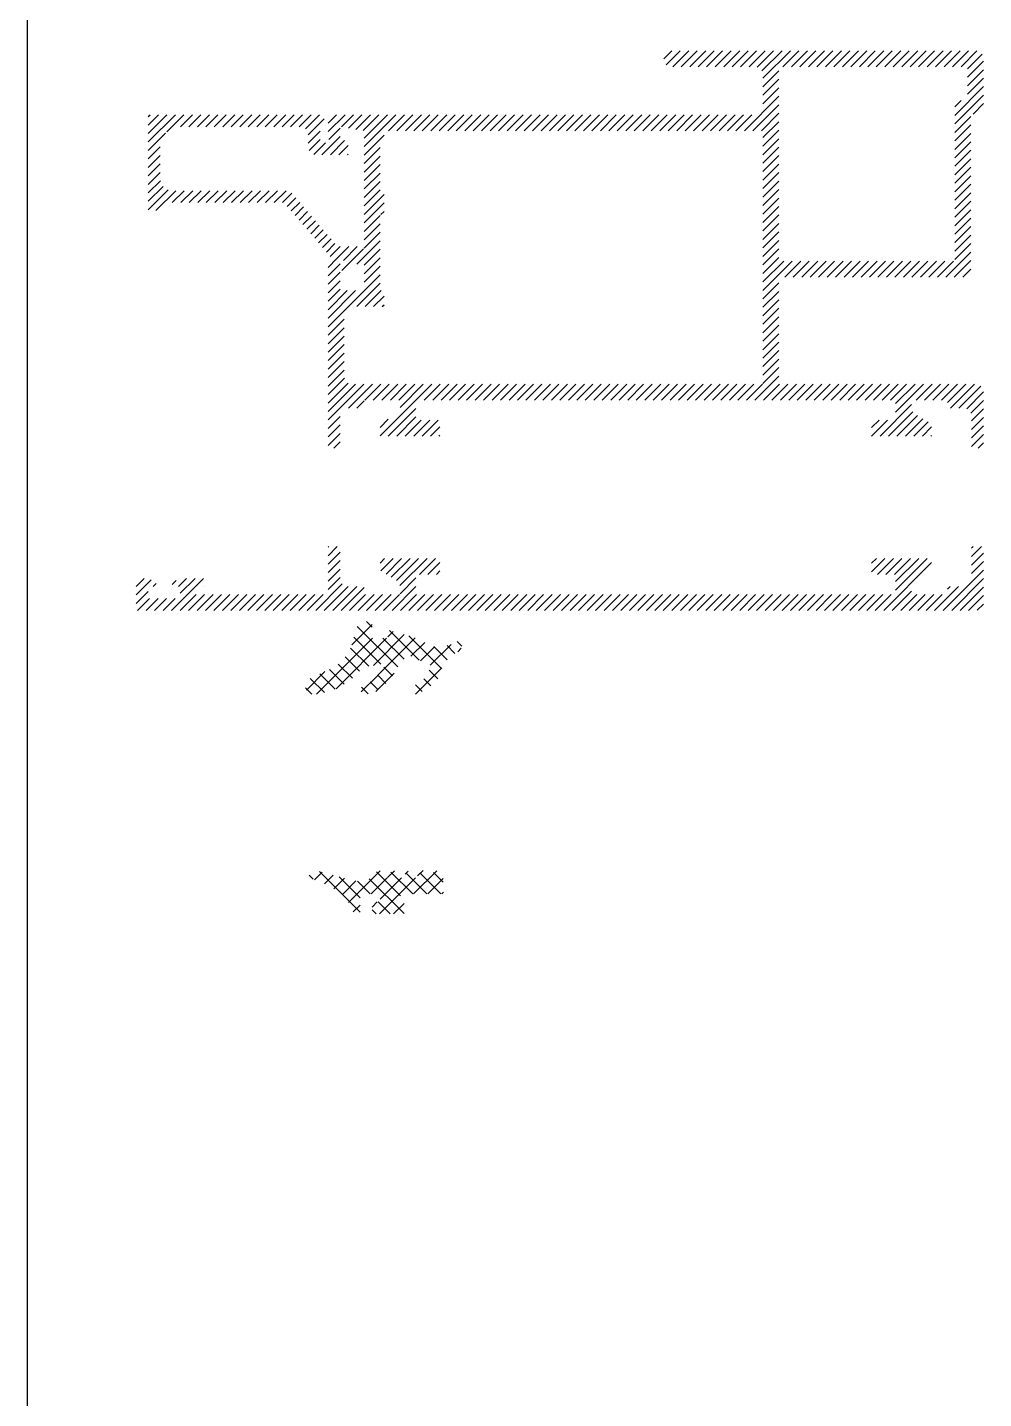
# Model space of a CAD drawing. Extents: x -0.04 to 2.29, y -0.5 to 2.03.
# Drawn here: x 1.67 to 1.7896, y 0.6052 to 0.7766 of the extents above; entities that cross this region are included whole.
import ezdxf

# ---------------------------------------------------------------- set-up
doc = ezdxf.new("R2010")
doc.units = 0
doc.header["$LTSCALE"] = 0.1
doc.linetypes.add('AUSGEZOGEN', pattern=[0])
doc.layers.get('0').update_dxf_attribs({"linetype": 'AUSGEZOGEN'})
doc.layers.add('AUSSEN35', color=2, linetype='AUSGEZOGEN')
doc.layers.add('SCHRAFF', color=4, linetype='AUSGEZOGEN')

# ---------------------------------------------------------------- blocks, each defined once
blk = doc.blocks.new('*X')
at = {"color": 0}
for p, q in [((1.365, 0.753), (1.366, 0.754)), ((1.3653, 0.75223), (1.36706, 0.754)), ((1.36612, 0.752), (1.36812, 0.754)), ((1.36718, 0.752), (1.36918, 0.754)), ((1.36824, 0.752), (1.37024, 0.754)), ((1.3693, 0.752), (1.3713, 0.754)), ((1.37036, 0.752), (1.37236, 0.754)), ((1.37143, 0.752), (1.37343, 0.754)), ((1.37249, 0.752), (1.37449, 0.754)), ((1.37355, 0.752), (1.37555, 0.754)), ((1.37461, 0.752), (1.37661, 0.754)), ((1.37567, 0.752), (1.37767, 0.754)), ((1.37669, 0.75196), (1.37873, 0.754)), ((1.37727, 0.75149), (1.37979, 0.754)), ((1.3774, 0.75055), (1.38085, 0.754)), ((1.37991, 0.752), (1.38191, 0.754)), ((1.38097, 0.752), (1.38297, 0.754)), ((1.38203, 0.752), (1.38403, 0.754)), ((1.38309, 0.752), (1.38509, 0.754)), ((1.38415, 0.752), (1.38615, 0.754)), ((1.38521, 0.752), (1.38721, 0.754)), ((1.38627, 0.752), (1.38827, 0.754)), ((1.38734, 0.752), (1.38934, 0.754)), ((1.3884, 0.752), (1.3904, 0.754)), ((1.38946, 0.752), (1.39146, 0.754)), ((1.39052, 0.752), (1.39252, 0.754)), ((1.39158, 0.752), (1.39358, 0.754)), ((1.39264, 0.752), (1.39464, 0.754)), ((1.3937, 0.752), (1.3957, 0.754)), ((1.39476, 0.752), (1.39676, 0.754)), ((1.39582, 0.752), (1.39782, 0.754)), ((1.39688, 0.752), (1.39888, 0.754)), ((1.39794, 0.752), (1.39994, 0.754)), ((1.399, 0.752), (1.401, 0.754)), ((1.40006, 0.752), (1.40206, 0.754)), ((1.40112, 0.752), (1.40312, 0.754)), ((1.40218, 0.752), (1.40417, 0.75399)), ((1.403, 0.75175), (1.40482, 0.75357)), ((1.3774, 0.74949), (1.3794, 0.75149)), ((1.403, 0.75069), (1.405, 0.75269)), ((1.403, 0.74963), (1.405, 0.75163)), ((1.3774, 0.74843), (1.3794, 0.75043)), ((1.4014, 0.74591), (1.405, 0.74951)), ((1.403, 0.74857), (1.405, 0.75057)), ((1.37509, 0.744), (1.3794, 0.74831)), ((1.3774, 0.74737), (1.3794, 0.74937)), ((1.4014, 0.74485), (1.405, 0.74845)), ((1.4014, 0.74697), (1.40219, 0.74776)), ((1.3005, 0.74259), (1.30391, 0.746)), ((1.3005, 0.74365), (1.30285, 0.746)), ((1.3005, 0.74471), (1.30179, 0.746)), ((1.3005, 0.74577), (1.30073, 0.746)), ((1.30281, 0.74384), (1.30497, 0.746)), ((1.30453, 0.7445), (1.30603, 0.746)), ((1.30559, 0.7445), (1.30709, 0.746)), ((1.30665, 0.7445), (1.30815, 0.746)), ((1.30771, 0.7445), (1.30921, 0.746)), ((1.30877, 0.7445), (1.31027, 0.746)), ((1.30983, 0.7445), (1.31133, 0.746)), ((1.31089, 0.7445), (1.31239, 0.746)), ((1.31195, 0.7445), (1.31345, 0.746)), ((1.31301, 0.7445), (1.31451, 0.746)), ((1.31407, 0.7445), (1.31557, 0.746)), ((1.31514, 0.7445), (1.31664, 0.746)), ((1.3162, 0.7445), (1.3177, 0.746)), ((1.31726, 0.7445), (1.31876, 0.746)), ((1.31832, 0.7445), (1.31982, 0.746)), ((1.31938, 0.7445), (1.32088, 0.746)), ((1.32018, 0.74424), (1.32194, 0.746)), ((1.323, 0.74388), (1.32512, 0.746)), ((1.323, 0.74494), (1.32406, 0.746)), ((1.32466, 0.74447), (1.32618, 0.746)), ((1.32556, 0.74432), (1.32724, 0.746)), ((1.32647, 0.74417), (1.3283, 0.746)), ((1.32738, 0.74402), (1.32936, 0.746)), ((1.3275, 0.74202), (1.33148, 0.746)), ((1.3275, 0.74308), (1.33042, 0.746)), ((1.33055, 0.744), (1.33255, 0.746)), ((1.33161, 0.744), (1.33361, 0.746)), ((1.33267, 0.744), (1.33467, 0.746)), ((1.33373, 0.744), (1.33573, 0.746)), ((1.33479, 0.744), (1.33679, 0.746)), ((1.33585, 0.744), (1.33785, 0.746)), ((1.33691, 0.744), (1.33891, 0.746)), ((1.33797, 0.744), (1.33997, 0.746)), ((1.33903, 0.744), (1.34103, 0.746)), ((1.34009, 0.744), (1.34209, 0.746)), ((1.34115, 0.744), (1.34315, 0.746)), ((1.34221, 0.744), (1.34421, 0.746)), ((1.34327, 0.744), (1.34527, 0.746)), ((1.34433, 0.744), (1.34633, 0.746)), ((1.34539, 0.744), (1.34739, 0.746)), ((1.34645, 0.744), (1.34845, 0.746)), ((1.34752, 0.744), (1.34952, 0.746)), ((1.34858, 0.744), (1.35058, 0.746)), ((1.34964, 0.744), (1.35164, 0.746)), ((1.3507, 0.744), (1.3527, 0.746)), ((1.35176, 0.744), (1.35376, 0.746)), ((1.35282, 0.744), (1.35482, 0.746)), ((1.35388, 0.744), (1.35588, 0.746)), ((1.35494, 0.744), (1.35694, 0.746)), ((1.356, 0.744), (1.358, 0.746)), ((1.35706, 0.744), (1.35906, 0.746)), ((1.35812, 0.744), (1.36012, 0.746)), ((1.35918, 0.744), (1.36118, 0.746)), ((1.36024, 0.744), (1.36224, 0.746)), ((1.3613, 0.744), (1.3633, 0.746)), ((1.36236, 0.744), (1.36436, 0.746)), ((1.36343, 0.744), (1.36543, 0.746)), ((1.36449, 0.744), (1.36649, 0.746)), ((1.36555, 0.744), (1.36755, 0.746)), ((1.36661, 0.744), (1.36861, 0.746)), ((1.36767, 0.744), (1.36967, 0.746)), ((1.36873, 0.744), (1.37073, 0.746)), ((1.36979, 0.744), (1.37179, 0.746)), ((1.37085, 0.744), (1.37285, 0.746)), ((1.37191, 0.744), (1.37391, 0.746)), ((1.37297, 0.744), (1.37497, 0.746)), ((1.37403, 0.744), (1.37603, 0.746)), ((1.37615, 0.744), (1.3794, 0.74725)), ((1.37721, 0.744), (1.3794, 0.74619)), ((1.40368, 0.74607), (1.405, 0.74739)), ((1.3205, 0.7435), (1.3225, 0.7455)), ((1.32309, 0.74291), (1.3245, 0.74432)), ((1.3774, 0.74313), (1.3794, 0.74513)), ((1.4014, 0.74379), (1.4034, 0.74579)), ((1.4014, 0.74273), (1.4034, 0.74473)), ((1.3005, 0.74153), (1.30266, 0.74369)), ((1.3205, 0.74244), (1.322, 0.74394)), ((1.32063, 0.74151), (1.322, 0.74288)), ((1.3233, 0.741), (1.32507, 0.74277)), ((1.32374, 0.7425), (1.3245, 0.74326)), ((1.3275, 0.74095), (1.33, 0.74345)), ((1.3774, 0.74206), (1.3794, 0.74406)), ((1.3774, 0.741), (1.3794, 0.743)), ((1.4014, 0.74167), (1.4034, 0.74367)), ((1.4014, 0.74061), (1.4034, 0.74261)), ((1.3005, 0.74047), (1.302, 0.74197)), ((1.3005, 0.73941), (1.302, 0.74091)), ((1.32122, 0.74104), (1.32268, 0.7425)), ((1.32224, 0.741), (1.32374, 0.7425)), ((1.32436, 0.741), (1.3255, 0.74214)), ((1.32542, 0.741), (1.3255, 0.74108)), ((1.3275, 0.73989), (1.3295, 0.74189)), ((1.3774, 0.73994), (1.3794, 0.74194)), ((1.3774, 0.73888), (1.3794, 0.74088)), ((1.4014, 0.73955), (1.4034, 0.74155)), ((1.3005, 0.73835), (1.302, 0.73985)), ((1.3275, 0.73883), (1.3295, 0.74083)), ((1.3275, 0.73777), (1.3295, 0.73977)), ((1.3774, 0.73782), (1.3794, 0.73982)), ((1.4014, 0.73849), (1.4034, 0.74049)), ((1.4014, 0.73743), (1.4034, 0.73943)), ((1.3005, 0.73729), (1.302, 0.73879)), ((1.3005, 0.73623), (1.30202, 0.73775)), ((1.3275, 0.73671), (1.3295, 0.73871)), ((1.3275, 0.73565), (1.3295, 0.73765)), ((1.3774, 0.73676), (1.3794, 0.73876)), ((1.3774, 0.7357), (1.3794, 0.7377)), ((1.4014, 0.73637), (1.4034, 0.73837)), ((1.3005, 0.73517), (1.30236, 0.73703)), ((1.3005, 0.73411), (1.30298, 0.73659)), ((1.30145, 0.734), (1.30395, 0.7365)), ((1.30351, 0.735), (1.30501, 0.7365)), ((1.30457, 0.735), (1.30607, 0.7365)), ((1.30564, 0.735), (1.30714, 0.7365)), ((1.3067, 0.735), (1.3082, 0.7365)), ((1.30776, 0.735), (1.30926, 0.7365)), ((1.30882, 0.735), (1.31032, 0.7365)), ((1.30988, 0.735), (1.31138, 0.7365)), ((1.31094, 0.735), (1.31244, 0.7365)), ((1.312, 0.735), (1.3135, 0.7365)), ((1.31306, 0.735), (1.31456, 0.7365)), ((1.31412, 0.735), (1.31562, 0.7365)), ((1.31518, 0.735), (1.31668, 0.7365)), ((1.31624, 0.735), (1.31774, 0.7365)), ((1.3173, 0.735), (1.31847, 0.73617)), ((1.3275, 0.73459), (1.3295, 0.73659)), ((1.3275, 0.73353), (1.33, 0.73603)), ((1.3774, 0.73464), (1.3794, 0.73664)), ((1.4014, 0.73531), (1.4034, 0.73731)), ((1.4014, 0.73424), (1.4034, 0.73624)), ((1.3179, 0.73454), (1.31896, 0.7356)), ((1.31839, 0.73396), (1.31945, 0.73503)), ((1.31888, 0.73339), (1.31994, 0.73446)), ((1.3275, 0.73247), (1.33, 0.73497)), ((1.3774, 0.73358), (1.3794, 0.73558)), ((1.3774, 0.73252), (1.3794, 0.73452)), ((1.4014, 0.73318), (1.4034, 0.73518)), ((1.4014, 0.73212), (1.4034, 0.73412)), ((1.31937, 0.73282), (1.32043, 0.73389)), ((1.31986, 0.73225), (1.32092, 0.73331)), ((1.32035, 0.73168), (1.32141, 0.73274)), ((1.3275, 0.73141), (1.3295, 0.73341)), ((1.3275, 0.73035), (1.3295, 0.73235)), ((1.32959, 0.7335), (1.33, 0.73391)), ((1.3774, 0.73146), (1.3794, 0.73346)), ((1.3774, 0.7304), (1.3794, 0.7324)), ((1.4014, 0.73106), (1.4034, 0.73306)), ((1.32084, 0.73111), (1.3219, 0.73217)), ((1.32133, 0.73054), (1.32239, 0.7316)), ((1.32181, 0.72997), (1.32288, 0.73103)), ((1.3275, 0.72929), (1.3295, 0.73129)), ((1.3774, 0.72934), (1.3794, 0.73134)), ((1.4014, 0.73), (1.4034, 0.732)), ((1.4014, 0.72894), (1.4034, 0.73094)), ((1.3223, 0.7294), (1.32337, 0.73046)), ((1.32279, 0.72882), (1.32386, 0.72989)), ((1.32328, 0.72825), (1.32453, 0.7295)), ((1.32409, 0.728), (1.32559, 0.7295)), ((1.32471, 0.7265), (1.32744, 0.72923)), ((1.32492, 0.72777), (1.32665, 0.7295)), ((1.3275, 0.72823), (1.3295, 0.73023)), ((1.3275, 0.72717), (1.3295, 0.72917)), ((1.3774, 0.72828), (1.3794, 0.73028)), ((1.3774, 0.72722), (1.3794, 0.72922)), ((1.4014, 0.72788), (1.4034, 0.72988)), ((1.323, 0.72691), (1.32409, 0.728)), ((1.323, 0.72585), (1.3245, 0.72735)), ((1.32659, 0.72732), (1.3275, 0.72823)), ((1.3275, 0.72611), (1.3295, 0.72811)), ((1.3774, 0.72615), (1.3794, 0.72815)), ((1.3774, 0.72509), (1.38001, 0.7277)), ((1.3774, 0.72403), (1.38107, 0.7277)), ((1.38013, 0.7257), (1.38213, 0.7277)), ((1.38119, 0.7257), (1.38319, 0.7277)), ((1.38225, 0.7257), (1.38425, 0.7277)), ((1.38331, 0.7257), (1.38531, 0.7277)), ((1.38437, 0.7257), (1.38637, 0.7277)), ((1.38543, 0.7257), (1.38743, 0.7277)), ((1.38649, 0.7257), (1.38849, 0.7277)), ((1.38755, 0.7257), (1.38955, 0.7277)), ((1.38861, 0.7257), (1.39061, 0.7277)), ((1.38967, 0.7257), (1.39167, 0.7277)), ((1.39073, 0.7257), (1.39273, 0.7277)), ((1.39179, 0.7257), (1.39379, 0.7277)), ((1.39286, 0.7257), (1.39486, 0.7277)), ((1.39392, 0.7257), (1.39592, 0.7277)), ((1.39498, 0.7257), (1.39698, 0.7277)), ((1.39604, 0.7257), (1.39804, 0.7277)), ((1.3971, 0.7257), (1.3991, 0.7277)), ((1.39816, 0.7257), (1.40016, 0.7277)), ((1.39922, 0.7257), (1.40122, 0.7277)), ((1.40028, 0.7257), (1.4034, 0.72882)), ((1.40134, 0.7257), (1.4034, 0.72776)), ((1.323, 0.72479), (1.3245, 0.72629)), ((1.323, 0.71948), (1.3295, 0.72598)), ((1.3275, 0.72505), (1.3295, 0.72705)), ((1.4024, 0.7257), (1.4034, 0.7267)), ((1.323, 0.72373), (1.3245, 0.72523)), ((1.323, 0.72267), (1.3245, 0.72417)), ((1.323, 0.72055), (1.32645, 0.724)), ((1.323, 0.72161), (1.32539, 0.724)), ((1.32658, 0.722), (1.3295, 0.72492)), ((1.32764, 0.722), (1.32964, 0.724)), ((1.3774, 0.72297), (1.3794, 0.72497)), ((1.3774, 0.72191), (1.3794, 0.72391)), ((1.3287, 0.722), (1.33, 0.7233)), ((1.32976, 0.722), (1.33, 0.72224)), ((1.3774, 0.72085), (1.3794, 0.72285)), ((1.323, 0.71842), (1.325, 0.72042)), ((1.3774, 0.71979), (1.3794, 0.72179)), ((1.3774, 0.71873), (1.3794, 0.72073)), ((1.323, 0.71736), (1.325, 0.71936)), ((1.3774, 0.71767), (1.3794, 0.71967)), ((1.3774, 0.71661), (1.3794, 0.71861)), ((1.323, 0.7163), (1.325, 0.7183)), ((1.323, 0.71524), (1.325, 0.71724)), ((1.3774, 0.71555), (1.3794, 0.71755)), ((1.323, 0.71418), (1.325, 0.71618)), ((1.323, 0.71312), (1.325, 0.71512)), ((1.3774, 0.71449), (1.3794, 0.71649)), ((1.3774, 0.71343), (1.3794, 0.71543)), ((1.323, 0.71206), (1.325, 0.71406)), ((1.3774, 0.71237), (1.3794, 0.71437)), ((1.323, 0.711), (1.32504, 0.71303)), ((1.323, 0.70994), (1.3255, 0.71244)), ((1.323, 0.70782), (1.32748, 0.7123)), ((1.323, 0.70888), (1.32642, 0.7123)), ((1.32554, 0.7093), (1.32854, 0.7123)), ((1.3276, 0.7103), (1.3296, 0.7123)), ((1.32866, 0.7103), (1.33066, 0.7123)), ((1.3295, 0.70583), (1.33597, 0.7123)), ((1.32973, 0.7103), (1.33173, 0.7123)), ((1.33079, 0.7103), (1.33279, 0.7123)), ((1.33185, 0.7103), (1.33385, 0.7123)), ((1.332, 0.70939), (1.33491, 0.7123)), ((1.33503, 0.7103), (1.33703, 0.7123)), ((1.33609, 0.7103), (1.33809, 0.7123)), ((1.33715, 0.7103), (1.33915, 0.7123)), ((1.33821, 0.7103), (1.34021, 0.7123)), ((1.33927, 0.7103), (1.34127, 0.7123)), ((1.34033, 0.7103), (1.34233, 0.7123)), ((1.34139, 0.7103), (1.34339, 0.7123)), ((1.34245, 0.7103), (1.34445, 0.7123)), ((1.34351, 0.7103), (1.34551, 0.7123)), ((1.34457, 0.7103), (1.34657, 0.7123)), ((1.34564, 0.7103), (1.34764, 0.7123)), ((1.3467, 0.7103), (1.3487, 0.7123)), ((1.34776, 0.7103), (1.34976, 0.7123)), ((1.34882, 0.7103), (1.35082, 0.7123)), ((1.34988, 0.7103), (1.35188, 0.7123)), ((1.35094, 0.7103), (1.35294, 0.7123)), ((1.352, 0.7103), (1.354, 0.7123)), ((1.35306, 0.7103), (1.35506, 0.7123)), ((1.35412, 0.7103), (1.35612, 0.7123)), ((1.35518, 0.7103), (1.35718, 0.7123)), ((1.35624, 0.7103), (1.35824, 0.7123)), ((1.3573, 0.7103), (1.3593, 0.7123)), ((1.35836, 0.7103), (1.36036, 0.7123)), ((1.35942, 0.7103), (1.36142, 0.7123)), ((1.36048, 0.7103), (1.36248, 0.7123)), ((1.36155, 0.7103), (1.36355, 0.7123)), ((1.36261, 0.7103), (1.36461, 0.7123)), ((1.36367, 0.7103), (1.36567, 0.7123)), ((1.36473, 0.7103), (1.36673, 0.7123)), ((1.36579, 0.7103), (1.36779, 0.7123)), ((1.36685, 0.7103), (1.36885, 0.7123)), ((1.36791, 0.7103), (1.36991, 0.7123)), ((1.36897, 0.7103), (1.37097, 0.7123)), ((1.37003, 0.7103), (1.37203, 0.7123)), ((1.37109, 0.7103), (1.37309, 0.7123)), ((1.37215, 0.7103), (1.37415, 0.7123)), ((1.37321, 0.7103), (1.37521, 0.7123)), ((1.37427, 0.7103), (1.37627, 0.7123)), ((1.37533, 0.7103), (1.37733, 0.7123)), ((1.37639, 0.7103), (1.3794, 0.71331)), ((1.37746, 0.7103), (1.37946, 0.7123)), ((1.37852, 0.7103), (1.38052, 0.7123)), ((1.37958, 0.7103), (1.38158, 0.7123)), ((1.38064, 0.7103), (1.38264, 0.7123)), ((1.3817, 0.7103), (1.3837, 0.7123)), ((1.38276, 0.7103), (1.38476, 0.7123)), ((1.38382, 0.7103), (1.38582, 0.7123)), ((1.38488, 0.7103), (1.38688, 0.7123)), ((1.38594, 0.7103), (1.38794, 0.7123)), ((1.387, 0.7103), (1.389, 0.7123)), ((1.38806, 0.7103), (1.39006, 0.7123)), ((1.38912, 0.7103), (1.39112, 0.7123)), ((1.39018, 0.7103), (1.39218, 0.7123)), ((1.39124, 0.7103), (1.39324, 0.7123)), ((1.3923, 0.7103), (1.3943, 0.7123)), ((1.39337, 0.7103), (1.39537, 0.7123)), ((1.394, 0.70987), (1.39643, 0.7123)), ((1.394, 0.70881), (1.39749, 0.7123)), ((1.39655, 0.7103), (1.39855, 0.7123)), ((1.39761, 0.7103), (1.39961, 0.7123)), ((1.39867, 0.7103), (1.40067, 0.7123)), ((1.39973, 0.7103), (1.40173, 0.7123)), ((1.4005, 0.71001), (1.40279, 0.7123)), ((1.40085, 0.7093), (1.40385, 0.7123)), ((1.40191, 0.7093), (1.40466, 0.71205)), ((1.3266, 0.7093), (1.3275, 0.7102)), ((1.40289, 0.70922), (1.405, 0.71133)), ((1.40342, 0.70869), (1.405, 0.71027)), ((1.323, 0.70676), (1.3245, 0.70826)), ((1.33053, 0.7058), (1.334, 0.70927)), ((1.39205, 0.7058), (1.396, 0.70975)), ((1.39311, 0.7058), (1.39615, 0.70884)), ((1.39417, 0.7058), (1.39673, 0.70836)), ((1.4035, 0.70771), (1.405, 0.70921)), ((1.323, 0.7057), (1.3245, 0.7072)), ((1.3295, 0.70689), (1.33052, 0.70791)), ((1.33159, 0.7058), (1.334, 0.70821)), ((1.33265, 0.7058), (1.33465, 0.7078)), ((1.33371, 0.7058), (1.33571, 0.7078)), ((1.33477, 0.7058), (1.33677, 0.7078)), ((1.33583, 0.7058), (1.337, 0.70697)), ((1.391, 0.70687), (1.39193, 0.7078)), ((1.391, 0.70581), (1.39299, 0.7078)), ((1.39523, 0.7058), (1.39739, 0.70796)), ((1.39629, 0.7058), (1.39806, 0.70757)), ((1.39735, 0.7058), (1.3985, 0.70695)), ((1.4035, 0.70665), (1.405, 0.70815)), ((1.4035, 0.70559), (1.405, 0.70709)), ((1.323, 0.70464), (1.3245, 0.70614)), ((1.32373, 0.7043), (1.3245, 0.70507)), ((1.33689, 0.7058), (1.337, 0.70591)), ((1.39841, 0.7058), (1.3985, 0.70589)), ((1.4035, 0.70452), (1.405, 0.70602)), ((1.40434, 0.7043), (1.405, 0.70496)), ((0.67368, 0.69666), (0.67873, 0.70171)), ((0.67689, 0.70164), (0.67758, 0.70233)), ((0.67942, 0.69944), (0.67689, 0.70197)), ((0.66567, 0.69926), (0.66625, 0.69984)), ((0.66818, 0.69646), (0.67227, 0.70055)), ((0.67203, 0.69799), (0.67029, 0.69972)), ((0.67098, 0.6975), (0.6747, 0.70122)), ((0.6762, 0.69558), (0.6715, 0.70029)), ((0.67671, 0.69684), (0.67285, 0.70071)), ((0.67287, 0.69762), (0.67552, 0.70027)), ((0.6749, 0.70042), (0.67423, 0.70109)), ((0.68138, 0.69394), (0.67506, 0.70027)), ((0.67579, 0.69701), (0.67917, 0.70038)), ((0.68382, 0.69327), (0.67682, 0.70027)), ((0.66616, 0.69856), (0.66572, 0.699)), ((0.66652, 0.69834), (0.66751, 0.69933)), ((0.66962, 0.69687), (0.66699, 0.69949)), ((0.6675, 0.69755), (0.66916, 0.69922)), ((0.67082, 0.69743), (0.66906, 0.69919)), ((0.67729, 0.69674), (0.67957, 0.69902)), ((0.67145, 0.69327), (0.66817, 0.69655)), ((0.66865, 0.69516), (0.66975, 0.69626)), ((0.67433, 0.69555), (0.67541, 0.69662)), ((0.67845, 0.69613), (0.68026, 0.69794)), ((0.67934, 0.69525), (0.68111, 0.69702)), ((0.68038, 0.69452), (0.6822, 0.69634)), ((0.66955, 0.69429), (0.67042, 0.69517)), ((0.67643, 0.69359), (0.67412, 0.6959)), ((0.67516, 0.6946), (0.67618, 0.69562)), ((0.67612, 0.6938), (0.67712, 0.6948)), ((0.67824, 0.69354), (0.67622, 0.69556)), ((0.68152, 0.69389), (0.68343, 0.6958)), ((0.6851, 0.69376), (0.68278, 0.69608)), ((0.68284, 0.69345), (0.68462, 0.69522)), ((0.6706, 0.69358), (0.67144, 0.69442)), ((0.67738, 0.69329), (0.67821, 0.69412)), ((0.68443, 0.69327), (0.6852, 0.69404)), ((1.323, 0.69085), (1.32415, 0.692)), ((1.323, 0.69191), (1.32309, 0.692)), ((1.323, 0.68979), (1.3245, 0.69129)), ((1.4035, 0.6918), (1.4037, 0.692)), ((1.4035, 0.69074), (1.40476, 0.692)), ((1.4035, 0.68968), (1.405, 0.69118)), ((1.323, 0.68873), (1.3245, 0.69023)), ((1.3295, 0.68992), (1.33008, 0.6905)), ((1.32959, 0.68895), (1.33114, 0.6905)), ((1.33025, 0.68855), (1.3322, 0.6905)), ((1.33091, 0.68815), (1.33326, 0.6905)), ((1.33157, 0.68775), (1.33432, 0.6905)), ((1.33199, 0.6871), (1.33538, 0.6905)), ((1.33444, 0.6885), (1.33644, 0.6905)), ((1.3355, 0.6885), (1.337, 0.69)), ((1.391, 0.6899), (1.3916, 0.6905)), ((1.391, 0.68884), (1.39266, 0.6905)), ((1.39172, 0.6885), (1.39372, 0.6905)), ((1.39252, 0.684), (1.3985, 0.68998)), ((1.39278, 0.6885), (1.39478, 0.6905)), ((1.39384, 0.6885), (1.39584, 0.6905)), ((1.394, 0.6876), (1.3969, 0.6905)), ((1.394, 0.68654), (1.39796, 0.6905)), ((1.4035, 0.68862), (1.405, 0.69012)), ((1.299, 0.687), (1.3, 0.688)), ((1.299, 0.68594), (1.30087, 0.68781)), ((1.30343, 0.684), (1.30743, 0.688)), ((1.3035, 0.68726), (1.30399, 0.68774)), ((1.3043, 0.687), (1.3053, 0.688)), ((1.3045, 0.68614), (1.30636, 0.688)), ((1.323, 0.68766), (1.3245, 0.68916)), ((1.323, 0.6866), (1.3245, 0.6881)), ((1.332, 0.68606), (1.334, 0.68806)), ((1.33656, 0.6885), (1.337, 0.68894)), ((1.39995, 0.684), (1.405, 0.68905)), ((1.40101, 0.684), (1.405, 0.68799)), ((1.299, 0.68488), (1.3005, 0.68638)), ((1.30112, 0.687), (1.3015, 0.68738)), ((1.30449, 0.684), (1.3065, 0.68601)), ((1.30555, 0.684), (1.30755, 0.686)), ((1.30661, 0.684), (1.30861, 0.686)), ((1.30749, 0.687), (1.3075, 0.68701)), ((1.30767, 0.684), (1.30967, 0.686)), ((1.30873, 0.684), (1.31073, 0.686)), ((1.30979, 0.684), (1.31179, 0.686)), ((1.31085, 0.684), (1.31285, 0.686)), ((1.31191, 0.684), (1.31391, 0.686)), ((1.31297, 0.684), (1.31497, 0.686)), ((1.31403, 0.684), (1.31603, 0.686)), ((1.31509, 0.684), (1.31709, 0.686)), ((1.31615, 0.684), (1.31815, 0.686)), ((1.31721, 0.684), (1.31921, 0.686)), ((1.31827, 0.684), (1.32027, 0.686)), ((1.31934, 0.684), (1.32134, 0.686)), ((1.3204, 0.684), (1.3224, 0.686)), ((1.32146, 0.684), (1.32477, 0.68731)), ((1.32252, 0.684), (1.32552, 0.687)), ((1.32358, 0.684), (1.32658, 0.687)), ((1.32464, 0.684), (1.3275, 0.68686)), ((1.3257, 0.684), (1.3277, 0.686)), ((1.32676, 0.684), (1.32876, 0.686)), ((1.32782, 0.684), (1.32982, 0.686)), ((1.32888, 0.684), (1.33088, 0.686)), ((1.32994, 0.684), (1.33194, 0.686)), ((1.331, 0.684), (1.334, 0.687)), ((1.33206, 0.684), (1.33406, 0.686)), ((1.33312, 0.684), (1.33512, 0.686)), ((1.33418, 0.684), (1.33618, 0.686)), ((1.33525, 0.684), (1.33725, 0.686)), ((1.33631, 0.684), (1.33831, 0.686)), ((1.33737, 0.684), (1.33937, 0.686)), ((1.33843, 0.684), (1.34043, 0.686)), ((1.33949, 0.684), (1.34149, 0.686)), ((1.34055, 0.684), (1.34255, 0.686)), ((1.34161, 0.684), (1.34361, 0.686)), ((1.34267, 0.684), (1.34467, 0.686)), ((1.34373, 0.684), (1.34573, 0.686)), ((1.34479, 0.684), (1.34679, 0.686)), ((1.34585, 0.684), (1.34785, 0.686)), ((1.34691, 0.684), (1.34891, 0.686)), ((1.34797, 0.684), (1.34997, 0.686)), ((1.34903, 0.684), (1.35103, 0.686)), ((1.35009, 0.684), (1.35209, 0.686)), ((1.35116, 0.684), (1.35316, 0.686)), ((1.35222, 0.684), (1.35422, 0.686)), ((1.35328, 0.684), (1.35528, 0.686)), ((1.35434, 0.684), (1.35634, 0.686)), ((1.3554, 0.684), (1.3574, 0.686)), ((1.35646, 0.684), (1.35846, 0.686)), ((1.35752, 0.684), (1.35952, 0.686)), ((1.35858, 0.684), (1.36058, 0.686)), ((1.35964, 0.684), (1.36164, 0.686)), ((1.3607, 0.684), (1.3627, 0.686)), ((1.36176, 0.684), (1.36376, 0.686)), ((1.36282, 0.684), (1.36482, 0.686)), ((1.36388, 0.684), (1.36588, 0.686)), ((1.36494, 0.684), (1.36694, 0.686)), ((1.366, 0.684), (1.368, 0.686)), ((1.36707, 0.684), (1.36907, 0.686)), ((1.36813, 0.684), (1.37013, 0.686)), ((1.36919, 0.684), (1.37119, 0.686)), ((1.37025, 0.684), (1.37225, 0.686)), ((1.37131, 0.684), (1.37331, 0.686)), ((1.37237, 0.684), (1.37437, 0.686)), ((1.37343, 0.684), (1.37543, 0.686)), ((1.37449, 0.684), (1.37649, 0.686)), ((1.37555, 0.684), (1.37755, 0.686)), ((1.37661, 0.684), (1.37861, 0.686)), ((1.37767, 0.684), (1.37967, 0.686)), ((1.37873, 0.684), (1.38073, 0.686)), ((1.37979, 0.684), (1.38179, 0.686)), ((1.38085, 0.684), (1.38285, 0.686)), ((1.38191, 0.684), (1.38391, 0.686)), ((1.38298, 0.684), (1.38498, 0.686)), ((1.38404, 0.684), (1.38604, 0.686)), ((1.3851, 0.684), (1.3871, 0.686)), ((1.38616, 0.684), (1.38816, 0.686)), ((1.38722, 0.684), (1.38922, 0.686)), ((1.38828, 0.684), (1.39028, 0.686)), ((1.38934, 0.684), (1.39134, 0.686)), ((1.3904, 0.684), (1.3924, 0.686)), ((1.39146, 0.684), (1.39346, 0.686)), ((1.39358, 0.684), (1.396, 0.68642)), ((1.39464, 0.684), (1.39664, 0.686)), ((1.3957, 0.684), (1.3977, 0.686)), ((1.39676, 0.684), (1.39876, 0.686)), ((1.39782, 0.684), (1.39982, 0.686)), ((1.39888, 0.684), (1.40188, 0.687)), ((1.4005, 0.68668), (1.40082, 0.687)), ((1.40207, 0.684), (1.405, 0.68693)), ((1.29918, 0.684), (1.30068, 0.6855)), ((1.30024, 0.684), (1.30174, 0.6855)), ((1.3013, 0.684), (1.3028, 0.6855)), ((1.30236, 0.684), (1.30386, 0.6855)), ((1.40313, 0.684), (1.405, 0.68587)), ((1.40421, 0.68402), (1.40498, 0.68479)), ((0.66798, 0.66975), (0.66918, 0.67095)), ((0.66827, 0.66827), (0.67093, 0.67093)), ((0.6717, 0.66827), (0.6688, 0.67117)), ((0.67003, 0.66827), (0.67267, 0.6709)), ((0.67121, 0.67053), (0.67051, 0.67122)), ((0.6718, 0.66827), (0.67452, 0.67098)), ((0.67276, 0.67075), (0.67237, 0.67113)), ((0.67334, 0.66804), (0.67633, 0.67102)), ((0.67491, 0.67036), (0.6741, 0.67118)), ((0.67984, 0.6672), (0.67586, 0.67118)), ((0.67839, 0.66601), (0.68345, 0.67107)), ((0.68282, 0.66952), (0.68175, 0.6706)), ((0.68407, 0.67004), (0.68313, 0.67098)), ((0.68427, 0.67013), (0.68475, 0.67061)), ((0.66993, 0.66827), (0.668, 0.6702)), ((0.67597, 0.66577), (0.67145, 0.67028)), ((0.67289, 0.66582), (0.67724, 0.67017)), ((0.67589, 0.66762), (0.67322, 0.67029)), ((0.677, 0.66827), (0.67494, 0.67033)), ((0.67711, 0.66827), (0.67871, 0.66987)), ((0.67839, 0.66778), (0.68101, 0.6704)), ((0.68064, 0.66817), (0.6789, 0.6699)), ((0.68167, 0.66891), (0.68033, 0.67024)), ((0.66816, 0.66827), (0.66794, 0.66849)), ((0.67461, 0.66577), (0.67611, 0.66727)), ((0.67689, 0.66662), (0.67624, 0.66727)), ((0.6742, 0.66577), (0.67289, 0.66708)), ((0.67637, 0.66577), (0.67689, 0.66628)), ((0.67923, 0.66604), (0.67839, 0.66688))]:
    blk.add_line(p, q, dxfattribs=at)

msp = doc.modelspace()

# ---------------------------------------------------------------- linework, layer by layer
at = {"layer": 'AUSSEN35', "color": 0}
msp.add_line((1.67, 0.604), (1.67, 1.178), dxfattribs=at)

# ---------------------------------------------------------------- block references
at = {"layer": 'SCHRAFF', "color": 0}
msp.add_blockref('*X', (0.38461, 0.01973), dxfattribs=at)
msp.add_blockref('*X', (0.38461, 0.01973), dxfattribs=at)
at = {"layer": 'SCHRAFF', "color": 0, "xscale": -1}
msp.add_blockref('*X', (2.39, 0), dxfattribs=at)
msp.add_blockref('*X', (2.39, 0), dxfattribs=at)

doc.saveas('drawing.dxf')
